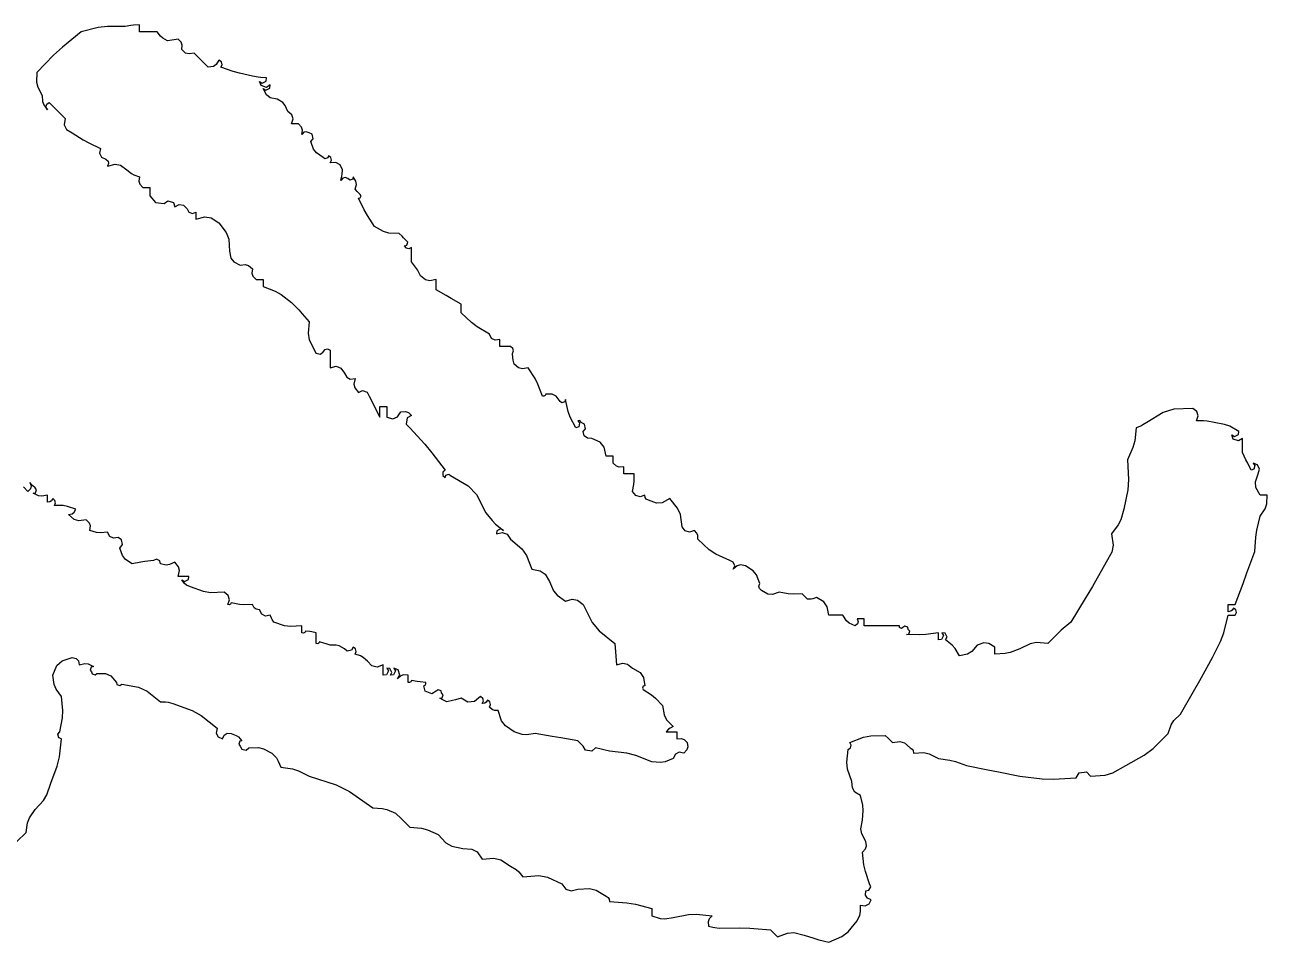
# Model space of a CAD drawing. Header units: millimetres. Extents: x 539196 to 807275, y 431843 to 1156631.
# Drawn here: x 624298.7 to 624563.8, y 434608 to 434803.8 of the extents above; entities that cross this region are included whole.
import ezdxf

# ---------------------------------------------------------------- set-up
doc = ezdxf.new("R2010")
doc.units = ezdxf.units.MM
doc.header["$MEASUREMENT"] = 0

# ---------------------------------------------------------------- blocks, each defined once
blk = doc.blocks.new('nhgjnj')
for p, q in [((99.4343, 10.8402), (99.4278, 10.8228)), ((99.4516, 10.8489), (99.4343, 10.8402)), ((99.4695, 10.8436), (99.4516, 10.8489)), ((99.5009, 10.8322), (99.4695, 10.8436)), ((99.5528, 10.8505), (99.5237, 10.8341)), ((99.588, 10.8772), (99.5528, 10.8783)), ((99.5528, 10.8783), (99.5528, 10.8672)), ((99.5528, 10.8672), (99.5528, 10.8616)), ((99.5528, 10.8616), (99.5528, 10.8505)), ((99.6074, 10.8707), (99.588, 10.8772)), ((99.6362, 10.8505), (99.6074, 10.8707)), ((99.691, 10.838), (99.6362, 10.8505)), ((99.7191, 10.8338), (99.691, 10.838)), ((99.4139, 10.795), (99.3861, 10.7811)), ((99.4278, 10.8019), (99.4139, 10.795)), ((99.4278, 10.8228), (99.4365, 10.8302)), ((99.4556, 10.8158), (99.4278, 10.8019)), ((99.4365, 10.8302), (99.4514, 10.8265)), ((99.4514, 10.8265), (99.4556, 10.8158)), ((99.5237, 10.8341), (99.5009, 10.8322)), ((99.7751, 10.8297), (99.7191, 10.8338)), ((99.8584, 10.7989), (99.7751, 10.8297)), ((99.9001, 10.7837), (99.8584, 10.7989)), ((99.3028, 10.7672), (99.2827, 10.7311)), ((99.3151, 10.7659), (99.3028, 10.7672)), ((99.323, 10.7501), (99.3151, 10.7659)), ((99.3167, 10.7394), (99.323, 10.7501)), ((99.3332, 10.7454), (99.3167, 10.7394)), ((99.3528, 10.7811), (99.3306, 10.7811)), ((99.3306, 10.7811), (99.3402, 10.7664)), ((99.3402, 10.7664), (99.3332, 10.7454)), ((99.3639, 10.7811), (99.3528, 10.7811)), ((99.3861, 10.7811), (99.3639, 10.7811)), ((99.9835, 10.7533), (99.9001, 10.7837)), ((99.9835, 10.7422), (99.9835, 10.7533)), ((99.9835, 10.7366), (99.9835, 10.7422)), ((100.0047, 10.7552), (99.9974, 10.7463)), ((99.9974, 10.7463), (100.006, 10.7413)), ((100.0146, 10.7576), (100.0047, 10.7552)), ((100.006, 10.7413), (100.0099, 10.7354)), ((100.0252, 10.7533), (100.0146, 10.7576)), ((100.0252, 10.7422), (100.0252, 10.7533)), ((100.0252, 10.7366), (100.0252, 10.7422)), ((99.2753, 10.7106), (99.2681, 10.6699)), ((99.2827, 10.7311), (99.2753, 10.7106)), ((99.9835, 10.7255), (99.9835, 10.7366)), ((99.9946, 10.7255), (99.9835, 10.7255)), ((100.0002, 10.7255), (99.9946, 10.7255)), ((100.0113, 10.7255), (100.0002, 10.7255)), ((100.0099, 10.7354), (100.0113, 10.7255)), ((100.0252, 10.7255), (100.0252, 10.7366)), ((100.0941, 10.7077), (100.0252, 10.7255)), ((100.1282, 10.6949), (100.0941, 10.7077)), ((100.1919, 10.663), (100.1282, 10.6949)), ((99.2628, 10.6425), (99.2614, 10.6284)), ((99.2681, 10.6699), (99.2628, 10.6425)), ((100.2812, 10.6136), (100.1919, 10.663)), ((99.2252, 10.6024), (99.2125, 10.5866)), ((99.242, 10.6072), (99.2252, 10.6024)), ((99.2611, 10.6005), (99.242, 10.6072)), ((99.2614, 10.6284), (99.2611, 10.6005)), ((100.3256, 10.5886), (100.2812, 10.6136)), ((99.2125, 10.5866), (99.2159, 10.5111)), ((100.4141, 10.538), (100.3256, 10.5886)), ((99.2159, 10.5111), (99.2284, 10.4703)), ((100.4392, 10.5118), (100.4141, 10.538)), ((100.4563, 10.501), (100.4392, 10.5118)), ((100.4906, 10.4893), (100.4563, 10.501)), ((99.2284, 10.4703), (99.2681, 10.406)), ((100.549, 10.4299), (100.4906, 10.4893)), ((99.2681, 10.406), (99.2776, 10.39)), ((100.5749, 10.3954), (100.549, 10.4299)), ((99.2776, 10.39), (99.2818, 10.3815)), ((99.2818, 10.3815), (99.2889, 10.3643)), ((99.2889, 10.3643), (99.3404, 10.3581)), ((99.3404, 10.3581), (99.3666, 10.3509)), ((99.3666, 10.3509), (99.4139, 10.3296)), ((100.6156, 10.3226), (100.5749, 10.3954)), ((99.4139, 10.3296), (99.4918, 10.3335)), ((99.4918, 10.3335), (99.5319, 10.3306)), ((99.5319, 10.3306), (99.6084, 10.3157)), ((99.6084, 10.3157), (99.65, 10.303)), ((99.65, 10.303), (99.6705, 10.2927)), ((100.645, 10.2726), (100.6156, 10.3226)), ((99.6705, 10.2927), (99.7057, 10.2671)), ((99.7057, 10.2671), (99.7505, 10.2728)), ((99.7505, 10.2728), (99.7771, 10.2679)), ((99.7771, 10.2679), (99.8168, 10.2462)), ((100.6542, 10.2417), (100.645, 10.2726)), ((99.8168, 10.2462), (99.9117, 10.1915)), ((100.6573, 10.1837), (100.6542, 10.2417)), ((99.9117, 10.1915), (99.959, 10.1637)), ((99.959, 10.1637), (100.053, 10.1073)), ((100.6412, 10.1681), (100.6573, 10.1837)), ((100.6448, 10.1393), (100.6412, 10.1681)), ((100.053, 10.1073), (100.0845, 10.0696)), ((100.6642, 10.1281), (100.6448, 10.1393)), ((100.6695, 10.0394), (100.6642, 10.1281)), ((100.0845, 10.0696), (100.1013, 10.0515)), ((100.1013, 10.0515), (100.1363, 10.017)), ((100.1363, 10.017), (100.1325, 9.9719)), ((100.6681, 9.9942), (100.6695, 10.0394)), ((100.1325, 9.9719), (100.1372, 9.9465)), ((100.6573, 9.9059), (100.6681, 9.9942)), ((100.1372, 9.9465), (100.1571, 9.9059)), ((100.1571, 9.9059), (100.1712, 9.8686)), ((100.1712, 9.8686), (100.1755, 9.8483)), ((100.6406, 9.8225), (100.6573, 9.9059)), ((100.1755, 9.8483), (100.178, 9.8086)), ((100.6323, 9.7808), (100.6406, 9.8225)), ((100.136, 9.7846), (100.1341, 9.7656)), ((100.1341, 9.7656), (100.1433, 9.7392)), ((100.1502, 9.8086), (100.136, 9.7846)), ((100.1613, 9.8086), (100.1502, 9.8086)), ((100.1669, 9.8086), (100.1613, 9.8086)), ((100.178, 9.8086), (100.1669, 9.8086)), ((100.6156, 9.6975), (100.6323, 9.7808)), ((100.1433, 9.7392), (100.1677, 9.7179)), ((100.1677, 9.7179), (100.1777, 9.7013)), ((100.1849, 9.6697), (100.1563, 9.6524)), ((100.1777, 9.7013), (100.1849, 9.6697)), ((100.6005, 9.6542), (100.6156, 9.6975)), ((100.1117, 9.6205), (100.096, 9.6126)), ((100.1224, 9.6141), (100.1117, 9.6205)), ((100.143, 9.6405), (100.1224, 9.6141)), ((100.1563, 9.6524), (100.143, 9.6405)), ((100.5878, 9.5864), (100.5949, 9.6316)), ((100.5949, 9.6316), (100.6005, 9.6542)), ((100.096, 9.6126), (100.0946, 9.6003)), ((100.0946, 9.6003), (100.1053, 9.6066)), ((100.1057, 9.5864), (100.0946, 9.5864)), ((100.0946, 9.5864), (100.1005, 9.5366)), ((100.1053, 9.6066), (100.1211, 9.5987)), ((100.1113, 9.5864), (100.1057, 9.5864)), ((100.1224, 9.5864), (100.1113, 9.5864)), ((100.1211, 9.5987), (100.1224, 9.5864)), ((100.5698, 9.5509), (100.5878, 9.5864)), ((100.1005, 9.5366), (100.1019, 9.5114)), ((100.5651, 9.5289), (100.5698, 9.5509)), ((100.567, 9.4891), (100.5651, 9.5289)), ((100.0876, 9.4738), (100.0807, 9.4683)), ((100.0994, 9.4698), (100.0876, 9.4738)), ((100.1019, 9.5114), (100.1016, 9.4613)), ((100.527, 9.4534), (100.5461, 9.4752)), ((100.5461, 9.4752), (100.5512, 9.4839)), ((100.5512, 9.4839), (100.557, 9.4878)), ((100.557, 9.4878), (100.567, 9.4891)), ((100.073, 9.4342), (100.0668, 9.4335)), ((100.0668, 9.4335), (100.0668, 9.378)), ((100.0722, 9.4661), (100.0683, 9.4543)), ((100.0683, 9.4543), (100.0738, 9.4474)), ((100.0807, 9.4683), (100.0722, 9.4661)), ((100.0769, 9.4421), (100.073, 9.4342)), ((100.0738, 9.4474), (100.0769, 9.4421)), ((100.1016, 9.4613), (100.0994, 9.4698)), ((100.5213, 9.4345), (100.527, 9.4534)), ((100.5253, 9.4058), (100.5213, 9.4345)), ((100.0668, 9.378), (100.0668, 9.3502)), ((100.4975, 9.378), (100.5086, 9.3891)), ((100.4986, 9.3213), (100.4975, 9.378)), ((100.5086, 9.3891), (100.5142, 9.3946)), ((100.5142, 9.3946), (100.5253, 9.4058)), ((100.0668, 9.3502), (100.0668, 9.2946)), ((100.0502, 9.2946), (100.0391, 9.2946)), ((100.0391, 9.2946), (100.0391, 9.2835)), ((100.0391, 9.2835), (100.0391, 9.278)), ((100.0391, 9.278), (100.0391, 9.2668)), ((100.0557, 9.2946), (100.0502, 9.2946)), ((100.0668, 9.2946), (100.0557, 9.2946)), ((100.5045, 9.2918), (100.4986, 9.3213)), ((100.5253, 9.2391), (100.5045, 9.2918)), ((100.7337, 9.2807), (100.7201, 9.2583)), ((100.7716, 9.2898), (100.7337, 9.2807)), ((100.7921, 9.2913), (100.7716, 9.2898)), ((100.8309, 9.2877), (100.7921, 9.2913)), ((100.8643, 9.2824), (100.8309, 9.2877)), ((100.8844, 9.2858), (100.8643, 9.2824)), ((100.9143, 9.3016), (100.8844, 9.2858)), ((100.9317, 9.304), (100.9143, 9.3016)), ((100.9434, 9.3), (100.9317, 9.304)), ((100.9559, 9.2877), (100.9434, 9.3)), ((101.0068, 9.2942), (100.9559, 9.2877)), ((101.0322, 9.2998), (101.0068, 9.2942)), ((101.081, 9.3155), (101.0322, 9.2998)), ((101.0922, 9.3207), (101.081, 9.3155)), ((101.1062, 9.3137), (101.0922, 9.3207)), ((101.1087, 9.3016), (101.1062, 9.3137)), ((101.1249, 9.3), (101.1087, 9.3016)), ((101.1372, 9.3075), (101.1249, 9.3)), ((101.1435, 9.3224), (101.1372, 9.3075)), ((101.1601, 9.3139), (101.1435, 9.3224)), ((101.1675, 9.2991), (101.1601, 9.3139)), ((101.1643, 9.2807), (101.1675, 9.2991)), ((101.1899, 9.2805), (101.1643, 9.2807)), ((101.2035, 9.2775), (101.1899, 9.2805)), ((101.2268, 9.2668), (101.2035, 9.2775)), ((100.0391, 9.2668), (100.0497, 9.2712)), ((100.0567, 9.2364), (100.0469, 9.2249)), ((100.0497, 9.2712), (100.0595, 9.2687)), ((100.0668, 9.2599), (100.0567, 9.2364)), ((100.0595, 9.2687), (100.0668, 9.2599)), ((100.5359, 9.2434), (100.5253, 9.2391)), ((100.5458, 9.2409), (100.5359, 9.2434)), ((100.5531, 9.2321), (100.5458, 9.2409)), ((100.6031, 9.2264), (100.5531, 9.2321)), ((100.6306, 9.2295), (100.6031, 9.2264)), ((100.6781, 9.246), (100.6306, 9.2295)), ((100.7042, 9.2484), (100.6781, 9.246)), ((100.7201, 9.2583), (100.7042, 9.2484)), ((101.2698, 9.2316), (101.2268, 9.2668)), ((101.2884, 9.2068), (101.2698, 9.2316)), ((100.0469, 9.2249), (100.0252, 9.2113)), ((100.0252, 9.2113), (100.0252, 9.189)), ((100.0252, 9.189), (100.0252, 9.1779)), ((100.0252, 9.1779), (100.0252, 9.1557)), ((101.3102, 9.1557), (101.2884, 9.2068)), ((99.9725, 9.1365), (99.9557, 9.1071)), ((99.9917, 9.15), (99.9725, 9.1365)), ((100.0252, 9.1557), (99.9917, 9.15)), ((101.3003, 9.1165), (101.3102, 9.1557)), ((99.9557, 9.1071), (99.9607, 9.0938)), ((99.9607, 9.0938), (99.9622, 9.0865)), ((99.9622, 9.0865), (99.9627, 9.0724)), ((101.2824, 9.0585), (101.2947, 9.097)), ((101.2947, 9.097), (101.3003, 9.1165)), ((99.9502, 9.0598), (99.9418, 9.0515)), ((99.9418, 9.0515), (99.9428, 9.0153)), ((99.9543, 9.064), (99.9502, 9.0598)), ((99.9627, 9.0724), (99.9543, 9.064)), ((101.2725, 9.0179), (101.2824, 9.0585)), ((99.9414, 8.9968), (99.9349, 8.9612)), ((99.9428, 9.0153), (99.9414, 8.9968)), ((101.2742, 8.9932), (101.2725, 9.0179)), ((101.2893, 8.9543), (101.2742, 8.9932)), ((99.9349, 8.9612), (99.944, 8.9348)), ((99.944, 8.9348), (99.9421, 8.9158)), ((101.2616, 8.9265), (101.2727, 8.9376)), ((101.2727, 8.9376), (101.2782, 8.9432)), ((101.2782, 8.9432), (101.2893, 8.9543)), ((99.9001, 8.8848), (99.8669, 8.8721)), ((99.9109, 8.8809), (99.9001, 8.8848)), ((99.9279, 8.8918), (99.9203, 8.8832)), ((99.9421, 8.9158), (99.9279, 8.8918)), ((101.2553, 8.8461), (101.2616, 8.9265)), ((99.8504, 8.8589), (99.8307, 8.8292)), ((99.8669, 8.8721), (99.8504, 8.8589)), ((99.9203, 8.8832), (99.9109, 8.8809)), ((101.2539, 8.8057), (101.2553, 8.8461)), ((99.8307, 8.8292), (99.8274, 8.8093)), ((99.8274, 8.8093), (99.8313, 8.7958)), ((99.8313, 8.7958), (99.8446, 8.7806)), ((101.2546, 8.7251), (101.2539, 8.8057)), ((99.8098, 8.7667), (99.7853, 8.7119)), ((99.8162, 8.7803), (99.8098, 8.7667)), ((99.8306, 8.7861), (99.8162, 8.7803)), ((99.8446, 8.7806), (99.8306, 8.7861)), ((99.7853, 8.7119), (99.7677, 8.6855)), ((101.2005, 8.6363), (101.206, 8.6973)), ((101.206, 8.6973), (101.2188, 8.6852)), ((101.2477, 8.6834), (101.2512, 8.6999)), ((101.2512, 8.6999), (101.2526, 8.7083)), ((101.2526, 8.7083), (101.2546, 8.7251)), ((99.7116, 8.6407), (99.7032, 8.6374)), ((99.7265, 8.6417), (99.7116, 8.6407)), ((99.7677, 8.6855), (99.7265, 8.6417)), ((101.2188, 8.6852), (101.2302, 8.6814)), ((101.2302, 8.6814), (101.2477, 8.6834)), ((99.6936, 8.5919), (99.6779, 8.5792)), ((99.7032, 8.6374), (99.6918, 8.6278)), ((99.6918, 8.6278), (99.6985, 8.6087)), ((99.6985, 8.6087), (99.6936, 8.5919)), ((100.5132, 8.5872), (100.5253, 8.6)), ((100.5253, 8.6), (100.5427, 8.602)), ((100.5427, 8.602), (100.5542, 8.5982)), ((100.5542, 8.5982), (100.567, 8.5861)), ((101.2019, 8.6046), (101.2005, 8.6363)), ((101.2129, 8.5445), (101.2019, 8.6046)), ((99.6039, 8.5618), (99.5667, 8.5306)), ((99.6297, 8.5731), (99.6039, 8.5618)), ((99.6779, 8.5792), (99.6297, 8.5731)), ((100.436, 8.5185), (100.4628, 8.5445)), ((100.4628, 8.5445), (100.4692, 8.5321)), ((100.4836, 8.5417), (100.4836, 8.5583)), ((100.4836, 8.5583), (100.4947, 8.5583)), ((100.4947, 8.5583), (100.5003, 8.5583)), ((100.5003, 8.5583), (100.5114, 8.5583)), ((100.5094, 8.5758), (100.5132, 8.5872)), ((100.5114, 8.5583), (100.5094, 8.5758)), ((100.567, 8.5861), (100.5638, 8.5678)), ((100.5638, 8.5678), (100.5712, 8.5529)), ((100.5712, 8.5529), (100.5878, 8.5445)), ((100.5878, 8.5445), (100.6011, 8.5134)), ((101.2183, 8.5114), (101.2129, 8.5445)), ((99.5667, 8.5306), (99.5832, 8.5014)), ((99.5832, 8.5014), (99.5851, 8.4787)), ((100.3509, 8.4754), (100.3794, 8.5028)), ((100.3794, 8.5028), (100.4162, 8.5086)), ((100.4162, 8.5086), (100.436, 8.5185)), ((100.4692, 8.5321), (100.4736, 8.5263)), ((100.4736, 8.5263), (100.4836, 8.5167)), ((100.4836, 8.5333), (100.4836, 8.5417)), ((100.4836, 8.5167), (100.4836, 8.5333)), ((100.6011, 8.5134), (100.6042, 8.4948)), ((100.6042, 8.4948), (100.6017, 8.4611)), ((101.2167, 8.4928), (101.2183, 8.5114)), ((99.5737, 8.4472), (99.5686, 8.4386)), ((99.5851, 8.4787), (99.5737, 8.4472)), ((100.3169, 8.4264), (100.3381, 8.4597)), ((100.3381, 8.4597), (100.3509, 8.4754)), ((100.6017, 8.4611), (100.5761, 8.3973)), ((101.1612, 8.3957), (101.1782, 8.4611)), ((101.1782, 8.4611), (101.1893, 8.4611)), ((101.1893, 8.4611), (101.1949, 8.4611)), ((101.1949, 8.4611), (101.206, 8.4611)), ((101.206, 8.4611), (101.2167, 8.4928)), ((99.5547, 8.3974), (99.5389, 8.3847)), ((99.5628, 8.4347), (99.5528, 8.4333)), ((99.5528, 8.4333), (99.5595, 8.4142)), ((99.5595, 8.4142), (99.5547, 8.3974)), ((99.5686, 8.4386), (99.5628, 8.4347)), ((100.2335, 8.3847), (100.2504, 8.4141)), ((100.2504, 8.4141), (100.2696, 8.4276)), ((100.2696, 8.4276), (100.303, 8.4333)), ((100.303, 8.4333), (100.3037, 8.4271)), ((100.3037, 8.4271), (100.3115, 8.4232)), ((100.3115, 8.4232), (100.3169, 8.4264)), ((100.5761, 8.3973), (100.5675, 8.3627)), ((99.4528, 8.35), (99.4417, 8.35)), ((99.4417, 8.35), (99.4437, 8.3325)), ((99.4584, 8.35), (99.4528, 8.35)), ((99.4695, 8.35), (99.4584, 8.35)), ((99.4974, 8.3914), (99.4695, 8.3916)), ((99.4695, 8.3916), (99.4695, 8.375)), ((99.4695, 8.375), (99.4695, 8.3666)), ((99.4695, 8.3666), (99.4695, 8.35)), ((99.5115, 8.39), (99.4974, 8.3914)), ((99.5389, 8.3847), (99.5115, 8.39)), ((100.2134, 8.347), (100.2174, 8.3648)), ((100.2174, 8.3648), (100.2335, 8.3847)), ((100.5675, 8.3627), (100.56, 8.2944)), ((101.1504, 8.2944), (101.1556, 8.3618)), ((101.1556, 8.3618), (101.1612, 8.3957)), ((99.4111, 8.3083), (99.4, 8.3083)), ((99.4, 8.3083), (99.4, 8.2972)), ((99.4167, 8.3083), (99.4111, 8.3083)), ((99.4278, 8.3083), (99.4167, 8.3083)), ((99.4399, 8.3211), (99.4278, 8.3083)), ((99.4437, 8.3325), (99.4399, 8.3211)), ((100.0869, 8.2536), (100.1363, 8.3152)), ((100.1363, 8.3152), (100.1696, 8.3183)), ((100.1696, 8.3183), (100.1863, 8.3197)), ((100.1863, 8.3197), (100.2197, 8.3222)), ((100.2197, 8.3222), (100.2134, 8.347)), ((99.345, 8.2575), (99.3306, 8.2249)), ((99.3651, 8.2736), (99.345, 8.2575)), ((99.4, 8.2805), (99.3651, 8.2736)), ((99.4, 8.2972), (99.4, 8.2916)), ((99.4, 8.2916), (99.4, 8.2805)), ((100.0537, 8.2264), (100.0869, 8.2536)), ((100.5517, 8.2611), (100.5461, 8.2388)), ((100.5545, 8.2722), (100.5517, 8.2611)), ((100.56, 8.2944), (100.5545, 8.2722)), ((101.1054, 8.2416), (101.1296, 8.2805)), ((101.1296, 8.2805), (101.1346, 8.2892)), ((101.1346, 8.2892), (101.1405, 8.2931)), ((101.1405, 8.2931), (101.1504, 8.2944)), ((99.3296, 8.2072), (99.3199, 8.1951)), ((99.3306, 8.2249), (99.3296, 8.2072)), ((99.9835, 8.1902), (100.0537, 8.2264)), ((100.5461, 8.2388), (100.5597, 8.2247)), ((100.5597, 8.2247), (100.5562, 8.2)), ((101.0987, 8.2151), (101.1054, 8.2416)), ((101.1018, 8.1694), (101.0987, 8.2151)), ((99.2889, 8.1624), (99.2471, 8.14)), ((99.2626, 8.1802), (99.2603, 8.1755)), ((99.2603, 8.1755), (99.2611, 8.1694)), ((99.2611, 8.1694), (99.2698, 8.1768)), ((99.2681, 8.1833), (99.2626, 8.1802)), ((99.2743, 8.196), (99.2681, 8.1833)), ((99.2698, 8.1768), (99.2847, 8.1731)), ((99.2921, 8.1995), (99.2743, 8.196)), ((99.2847, 8.1731), (99.2889, 8.1624)), ((99.3028, 8.1902), (99.2921, 8.1995)), ((99.3199, 8.1951), (99.3028, 8.1902)), ((99.962, 8.1481), (99.966, 8.1679)), ((99.966, 8.1679), (99.9835, 8.1902)), ((100.5183, 8.1694), (100.5072, 8.1027)), ((100.5267, 8.1777), (100.5183, 8.1694)), ((100.5308, 8.1819), (100.5267, 8.1777)), ((100.5392, 8.1902), (100.5308, 8.1819)), ((100.5562, 8.2), (100.5392, 8.1902)), ((101.1089, 8.144), (101.1018, 8.1694)), ((99.224, 8.1313), (99.1778, 8.1207)), ((99.1778, 8.1207), (99.1863, 8.1186)), ((99.1902, 8.1068), (99.1847, 8.0999)), ((99.1863, 8.1186), (99.1902, 8.1068)), ((99.2471, 8.14), (99.224, 8.1313)), ((99.9468, 8.0885), (99.9696, 8.1207)), ((99.9696, 8.1207), (99.962, 8.1481)), ((101.0549, 8.0505), (101.081, 8.1069)), ((101.081, 8.1069), (101.1019, 8.1229)), ((101.1019, 8.1229), (101.1089, 8.144)), ((99.157, 8.0692), (99.1569, 8.0443)), ((99.1649, 8.0849), (99.157, 8.0692)), ((99.1847, 8.0999), (99.1649, 8.0849)), ((99.8637, 8.0414), (99.8932, 8.0582)), ((99.8932, 8.0582), (99.9293, 8.0742)), ((99.9293, 8.0742), (99.9468, 8.0885)), ((100.5017, 8.0693), (100.4906, 8.0027)), ((100.5072, 8.1027), (100.5017, 8.0693)), ((99.1174, 8.0129), (99.0947, 8.0016)), ((99.1639, 8.0304), (99.1174, 8.0129)), ((99.1569, 8.0443), (99.1623, 8.0413)), ((99.1623, 8.0413), (99.1647, 8.0366)), ((99.1647, 8.0366), (99.1639, 8.0304)), ((99.8446, 7.9888), (99.8503, 8.0222)), ((99.8503, 8.0222), (99.8637, 8.0414)), ((101.0486, 8.016), (101.0549, 8.0505)), ((101.0532, 7.954), (101.0486, 8.016)), ((99.0947, 8.0016), (99.0527, 7.9749)), ((99.0527, 7.9749), (99.0571, 7.9524)), ((99.7643, 7.9491), (99.7907, 7.9678)), ((99.7907, 7.9678), (99.8446, 7.9888)), ((100.4906, 8.0027), (100.4953, 7.9695)), ((100.4953, 7.9695), (100.4937, 7.9512)), ((98.977, 7.914), (98.9694, 7.9054)), ((98.9864, 7.9163), (98.977, 7.914)), ((98.9972, 7.9124), (98.9864, 7.9163)), ((99.0139, 7.9144), (98.9972, 7.9124)), ((99.0223, 7.9158), (99.0139, 7.9144)), ((99.0388, 7.9193), (99.0223, 7.9158)), ((99.0533, 7.9371), (99.0388, 7.9193)), ((99.0571, 7.9524), (99.0533, 7.9371)), ((99.7265, 7.9054), (99.7643, 7.9491)), ((100.4836, 7.9193), (100.4598, 7.8851)), ((100.4937, 7.9512), (100.4836, 7.9193)), ((101.0115, 7.9054), (101.0245, 7.9275)), ((101.0245, 7.9275), (101.0333, 7.9379)), ((101.0333, 7.9379), (101.0532, 7.954)), ((98.9527, 7.8637), (98.9416, 7.8637)), ((98.9416, 7.8637), (98.9448, 7.8454)), ((98.9583, 7.8637), (98.9527, 7.8637)), ((98.9694, 7.8637), (98.9583, 7.8637)), ((98.9694, 7.9054), (98.9694, 7.8887)), ((98.9694, 7.8887), (98.9694, 7.8804)), ((98.9694, 7.8804), (98.9694, 7.8637)), ((99.6675, 7.8468), (99.6918, 7.8776)), ((99.6918, 7.8776), (99.6854, 7.867)), ((99.6854, 7.867), (99.6933, 7.8512)), ((99.6999, 7.8729), (99.707, 7.8919)), ((99.7057, 7.8499), (99.6999, 7.8729)), ((99.707, 7.8919), (99.7265, 7.9054)), ((100.4398, 7.8701), (100.4003, 7.8568)), ((100.4598, 7.8851), (100.4398, 7.8701)), ((100.9804, 7.84), (100.9871, 7.8667)), ((100.9871, 7.8667), (101.0115, 7.9054)), ((98.9208, 7.8221), (98.8923, 7.7744)), ((98.9374, 7.8305), (98.9208, 7.8221)), ((98.9448, 7.8454), (98.9374, 7.8305)), ((99.6223, 7.8082), (99.6532, 7.8325)), ((99.6532, 7.8325), (99.6675, 7.8468)), ((99.6933, 7.8512), (99.7057, 7.8499)), ((100.3659, 7.824), (100.3586, 7.8151)), ((100.3586, 7.8151), (100.3672, 7.8101)), ((100.3758, 7.8264), (100.3659, 7.824)), ((100.3864, 7.8221), (100.3758, 7.8264)), ((100.396, 7.8335), (100.3864, 7.8221)), ((100.3993, 7.8419), (100.396, 7.8335)), ((100.4003, 7.8568), (100.3993, 7.8419)), ((100.9837, 7.7943), (100.9804, 7.84)), ((98.8923, 7.7744), (98.8752, 7.7516)), ((99.5169, 7.7389), (99.5507, 7.7712)), ((99.5507, 7.7712), (99.6223, 7.8082)), ((100.352, 7.7962), (100.3447, 7.7873)), ((100.3447, 7.7873), (100.3649, 7.7643)), ((100.3619, 7.7986), (100.352, 7.7962)), ((100.3725, 7.7943), (100.3619, 7.7986)), ((100.3649, 7.7643), (100.3674, 7.7373)), ((100.3672, 7.8101), (100.3711, 7.8042)), ((100.3711, 7.8042), (100.3725, 7.7943)), ((100.944, 7.7526), (100.9555, 7.7738)), ((100.9555, 7.7738), (100.9837, 7.7943)), ((98.8752, 7.7516), (98.8374, 7.7109)), ((99.4764, 7.6693), (99.5169, 7.7389)), ((100.3674, 7.7373), (100.3516, 7.7109)), ((100.933, 7.674), (100.942, 7.7179)), ((100.942, 7.7179), (100.944, 7.7526)), ((98.7804, 7.672), (98.7693, 7.6526)), ((98.8027, 7.7109), (98.7804, 7.672)), ((98.8166, 7.7109), (98.8027, 7.7109)), ((98.8235, 7.7109), (98.8166, 7.7109)), ((98.8374, 7.7109), (98.8235, 7.7109)), ((99.4709, 7.6624), (99.4764, 7.6693)), ((100.3516, 7.7109), (100.3572, 7.6887)), ((100.3572, 7.6887), (100.36, 7.6776)), ((100.36, 7.6776), (100.3655, 7.6554)), ((100.9197, 7.6507), (100.933, 7.674)), ((98.7693, 7.6526), (98.7471, 7.6137)), ((99.3864, 7.596), (99.4556, 7.6484)), ((99.4556, 7.6484), (99.4624, 7.6396)), ((99.4624, 7.6396), (99.4766, 7.6396)), ((99.4749, 7.6506), (99.4709, 7.6624)), ((99.4834, 7.6484), (99.4749, 7.6506)), ((99.4766, 7.6396), (99.4834, 7.6484)), ((100.3223, 7.6324), (100.3183, 7.6205)), ((100.3183, 7.6205), (100.3238, 7.6137)), ((100.3308, 7.6345), (100.3223, 7.6324)), ((100.3376, 7.64), (100.3308, 7.6345)), ((100.3495, 7.6361), (100.3376, 7.64)), ((100.3516, 7.6276), (100.3495, 7.6361)), ((100.3572, 7.6387), (100.3516, 7.6276)), ((100.36, 7.6442), (100.3572, 7.6387)), ((100.3655, 7.6554), (100.36, 7.6442)), ((100.8681, 7.5786), (100.8865, 7.6206)), ((100.8865, 7.6206), (100.9197, 7.6507)), ((98.7077, 7.571), (98.6915, 7.5512)), ((98.7221, 7.6137), (98.7054, 7.6137)), ((98.7054, 7.6137), (98.7117, 7.5888)), ((98.7117, 7.5888), (98.7077, 7.571)), ((98.7304, 7.6137), (98.7221, 7.6137)), ((98.7471, 7.6137), (98.7304, 7.6137)), ((99.2889, 7.5095), (99.3529, 7.5681)), ((99.3529, 7.5681), (99.3864, 7.596)), ((100.2891, 7.572), (100.2876, 7.5497)), ((100.2953, 7.5729), (100.2891, 7.572)), ((100.3, 7.5705), (100.2953, 7.5729)), ((100.303, 7.5651), (100.3, 7.5705)), ((100.3236, 7.57), (100.303, 7.5651)), ((100.3344, 7.5954), (100.3236, 7.57)), ((100.3238, 7.6137), (100.3344, 7.5954)), ((100.8623, 7.5552), (100.8681, 7.5786)), ((98.6569, 7.5323), (98.636, 7.5164)), ((98.6682, 7.5393), (98.6569, 7.5323)), ((98.6915, 7.5512), (98.6682, 7.5393)), ((100.2862, 7.5385), (100.2822, 7.5164)), ((100.2876, 7.5497), (100.2862, 7.5385)), ((100.8587, 7.5095), (100.8623, 7.5552)), ((98.5359, 7.4789), (98.5248, 7.4678)), ((98.5415, 7.4845), (98.5359, 7.4789)), ((98.5526, 7.4956), (98.5415, 7.4845)), ((98.5595, 7.5011), (98.5526, 7.4956)), ((98.5713, 7.4972), (98.5595, 7.5011)), ((98.5734, 7.4887), (98.5713, 7.4972)), ((98.5823, 7.496), (98.5734, 7.4887)), ((98.6026, 7.5164), (98.5804, 7.5164)), ((98.5804, 7.5164), (98.5848, 7.5058)), ((98.5848, 7.5058), (98.5823, 7.496)), ((98.6137, 7.5164), (98.6026, 7.5164)), ((98.636, 7.5164), (98.6137, 7.5164)), ((99.2242, 7.4922), (99.228, 7.5038)), ((99.2264, 7.4748), (99.2242, 7.4922)), ((99.2459, 7.4612), (99.2264, 7.4748)), ((99.228, 7.5038), (99.2403, 7.5164)), ((99.2403, 7.5164), (99.2497, 7.4992)), ((99.2497, 7.4992), (99.275, 7.4956)), ((99.275, 7.4956), (99.2889, 7.5095)), ((100.2605, 7.4705), (100.2396, 7.4635)), ((100.2613, 7.5026), (100.2594, 7.4851)), ((100.2594, 7.4851), (100.2632, 7.4737)), ((100.2752, 7.4609), (100.2605, 7.4705)), ((100.2724, 7.5026), (100.2613, 7.5026)), ((100.2632, 7.4737), (100.2752, 7.4609)), ((100.278, 7.5026), (100.2724, 7.5026)), ((100.2891, 7.5026), (100.278, 7.5026)), ((100.2822, 7.5164), (100.2876, 7.5134)), ((100.2876, 7.5134), (100.29, 7.5087)), ((100.29, 7.5087), (100.2891, 7.5026)), ((100.8031, 7.4539), (100.8254, 7.4762)), ((100.8254, 7.4762), (100.8365, 7.4873)), ((100.8365, 7.4873), (100.8587, 7.5095)), ((98.5233, 7.4274), (98.5171, 7.4057)), ((98.5248, 7.4678), (98.5233, 7.4274)), ((99.253, 7.4422), (99.2459, 7.4612)), ((99.2472, 7.4192), (99.253, 7.4422)), ((100.2396, 7.4635), (100.2335, 7.447)), ((100.2335, 7.447), (100.2442, 7.4533)), ((100.2349, 7.4316), (100.2335, 7.4192)), ((100.2335, 7.4192), (100.2442, 7.4255)), ((100.2507, 7.4394), (100.2349, 7.4316)), ((100.2442, 7.4533), (100.26, 7.4454)), ((100.2442, 7.4255), (100.26, 7.4177)), ((100.2613, 7.4331), (100.2507, 7.4394)), ((100.26, 7.4454), (100.2613, 7.4331)), ((100.7889, 7.4197), (100.8031, 7.4539)), ((98.5171, 7.4057), (98.497, 7.3706)), ((99.1972, 7.3664), (99.2139, 7.3747)), ((99.2055, 7.4081), (99.2055, 7.4192)), ((99.2055, 7.4192), (99.2222, 7.4192)), ((99.2055, 7.4025), (99.2055, 7.4081)), ((99.2055, 7.3914), (99.2055, 7.4025)), ((99.2222, 7.3914), (99.2055, 7.3914)), ((99.2139, 7.3747), (99.2472, 7.3914)), ((99.2222, 7.4192), (99.2305, 7.4192)), ((99.2305, 7.3914), (99.2222, 7.3914)), ((99.2305, 7.4192), (99.2472, 7.4192)), ((99.2472, 7.3914), (99.2305, 7.3914)), ((100.2363, 7.4053), (100.2197, 7.4053)), ((100.2197, 7.4053), (100.2288, 7.3814)), ((100.2288, 7.3814), (100.2241, 7.3606)), ((100.2447, 7.4053), (100.2363, 7.4053)), ((100.2613, 7.4053), (100.2447, 7.4053)), ((100.26, 7.4177), (100.2613, 7.4053)), ((100.7823, 7.3636), (100.7845, 7.4006)), ((100.7845, 7.4006), (100.7889, 7.4197)), ((98.4318, 7.3302), (98.3859, 7.3081)), ((98.4542, 7.3428), (98.4318, 7.3302)), ((98.497, 7.3706), (98.4542, 7.3428)), ((99.1427, 7.324), (99.1484, 7.3413)), ((99.15, 7.3081), (99.1427, 7.324)), ((99.1484, 7.3413), (99.1639, 7.3497)), ((99.1639, 7.3497), (99.1972, 7.3664)), ((100.1913, 7.3257), (100.1854, 7.3153)), ((100.2058, 7.3428), (100.1913, 7.3257)), ((100.2241, 7.3606), (100.2058, 7.3428)), ((100.7177, 7.2723), (100.7823, 7.3636)), ((98.319, 7.298), (98.3026, 7.2872)), ((98.3026, 7.2872), (98.3111, 7.2851)), ((98.3111, 7.2851), (98.315, 7.2732)), ((98.3324, 7.2999), (98.319, 7.298)), ((98.3512, 7.2942), (98.3324, 7.2999)), ((98.3595, 7.3025), (98.3512, 7.2942)), ((98.3637, 7.3067), (98.3595, 7.3025)), ((98.372, 7.315), (98.3637, 7.3067)), ((98.3774, 7.3182), (98.372, 7.315)), ((98.3852, 7.3142), (98.3774, 7.3182)), ((98.3859, 7.3081), (98.3852, 7.3142)), ((99.0899, 7.2615), (99.0969, 7.2757)), ((99.0969, 7.2757), (99.0944, 7.2942)), ((99.0944, 7.2942), (99.1169, 7.2898)), ((99.1169, 7.2898), (99.1322, 7.2936)), ((99.1322, 7.2936), (99.15, 7.3081)), ((100.1575, 7.2961), (100.1502, 7.2872)), ((100.1502, 7.2872), (100.1629, 7.2809)), ((100.1674, 7.2985), (100.1575, 7.2961)), ((100.1629, 7.2809), (100.1664, 7.2632)), ((100.178, 7.2942), (100.1674, 7.2985)), ((100.1854, 7.3153), (100.178, 7.2942)), ((98.2548, 7.2355), (98.2455, 7.2193)), ((98.2748, 7.2455), (98.2548, 7.2355)), ((98.2916, 7.2435), (98.2748, 7.2455)), ((98.2999, 7.2421), (98.2916, 7.2435)), ((98.3164, 7.2386), (98.2999, 7.2421)), ((98.3095, 7.2664), (98.3056, 7.2556)), ((98.3056, 7.2556), (98.3079, 7.2462)), ((98.3079, 7.2462), (98.3164, 7.2386)), ((98.315, 7.2732), (98.3095, 7.2664)), ((99.0469, 7.2199), (99.0541, 7.239)), ((99.0541, 7.239), (99.0736, 7.2525)), ((99.0736, 7.2525), (99.0899, 7.2615)), ((100.1459, 7.2325), (100.1427, 7.2198)), ((100.1571, 7.2525), (100.1459, 7.2325)), ((100.1664, 7.2632), (100.1571, 7.2525)), ((100.6916, 7.22), (100.7177, 7.2723)), ((98.2265, 7.1988), (98.2192, 7.19)), ((98.2192, 7.19), (98.2277, 7.1878)), ((98.2317, 7.176), (98.2261, 7.1691)), ((98.2364, 7.2013), (98.2265, 7.1988)), ((98.2277, 7.1878), (98.2317, 7.176)), ((98.247, 7.1969), (98.2364, 7.2013)), ((98.2455, 7.2193), (98.247, 7.1969)), ((98.9789, 7.1863), (98.9833, 7.1969)), ((98.9814, 7.1764), (98.9789, 7.1863)), ((98.9902, 7.1691), (98.9814, 7.1764)), ((98.9833, 7.1969), (99.011, 7.1969)), ((99.011, 7.1969), (99.0249, 7.1969)), ((99.0249, 7.1969), (99.0527, 7.1969)), ((99.0527, 7.1969), (99.0469, 7.2199)), ((100.1377, 7.1803), (100.1349, 7.1719)), ((100.1433, 7.1969), (100.1377, 7.1803)), ((100.1427, 7.2198), (100.1433, 7.1969)), ((100.6573, 7.1136), (100.6916, 7.22)), ((98.1529, 7.1298), (98.1352, 7.1263)), ((98.1636, 7.1205), (98.1529, 7.1298)), ((98.1935, 7.131), (98.1636, 7.1205)), ((98.2086, 7.1428), (98.1935, 7.131)), ((98.2261, 7.1691), (98.2086, 7.1428)), ((98.9427, 7.1145), (98.9833, 7.1344)), ((98.9833, 7.1344), (98.996, 7.1407)), ((98.9995, 7.1585), (98.9902, 7.1691)), ((98.996, 7.1407), (98.9995, 7.1585)), ((100.0946, 7.1414), (100.0911, 7.1248)), ((100.1113, 7.1414), (100.0946, 7.1414)), ((100.1196, 7.1414), (100.1113, 7.1414)), ((100.1363, 7.1414), (100.1196, 7.1414)), ((100.1349, 7.1719), (100.1294, 7.1552)), ((100.1294, 7.1552), (100.1348, 7.1522)), ((100.1348, 7.1522), (100.1371, 7.1475)), ((100.1371, 7.1475), (100.1363, 7.1414)), ((98.107, 7.084), (98.0942, 7.0719)), ((98.1184, 7.0878), (98.107, 7.084)), ((98.1358, 7.0858), (98.1184, 7.0878)), ((98.1289, 7.1136), (98.125, 7.1028)), ((98.125, 7.1028), (98.1273, 7.0934)), ((98.1273, 7.0934), (98.1358, 7.0858)), ((98.1352, 7.1263), (98.1289, 7.1136)), ((98.8254, 7.0728), (98.8407, 7.0867)), ((98.8407, 7.0867), (98.8721, 7.1136)), ((98.8721, 7.1136), (98.9172, 7.1097)), ((98.9172, 7.1097), (98.9427, 7.1145)), ((100.078, 7.0858), (100.0668, 7.0858)), ((100.0668, 7.0858), (100.0694, 7.0411)), ((100.0835, 7.0858), (100.078, 7.0858)), ((100.0946, 7.0858), (100.0835, 7.0858)), ((100.0897, 7.1165), (100.0877, 7.0997)), ((100.0877, 7.0997), (100.0931, 7.0967)), ((100.0911, 7.1248), (100.0897, 7.1165)), ((100.0931, 7.0967), (100.0955, 7.0919)), ((100.0955, 7.0919), (100.0946, 7.0858)), ((100.6362, 7.072), (100.6573, 7.1136)), ((98.0456, 7.0302), (98.0222, 7.0197)), ((98.0582, 7.046), (98.0456, 7.0302)), ((98.0751, 7.0508), (98.0582, 7.046)), ((98.0942, 7.0441), (98.0751, 7.0508)), ((98.0942, 7.0719), (98.0942, 7.0608)), ((98.0942, 7.0608), (98.0942, 7.0552)), ((98.0942, 7.0552), (98.0942, 7.0441)), ((98.7644, 7.0039), (98.7957, 7.0441)), ((98.7957, 7.0441), (98.8254, 7.0728)), ((100.0694, 7.0411), (100.0664, 7.0174)), ((100.6225, 7.0024), (100.6288, 7.0486)), ((100.6288, 7.0486), (100.6362, 7.072)), ((97.9969, 6.9885), (97.9913, 6.9613)), ((98.0109, 7.01), (97.9969, 6.9885)), ((98.0222, 7.0197), (98.0109, 7.01)), ((98.7332, 6.933), (98.7513, 6.9807)), ((98.7513, 6.9807), (98.7644, 7.0039)), ((100.0664, 7.0174), (100.053, 6.9747)), ((100.567, 6.9677), (100.5863, 6.9854)), ((100.5863, 6.9854), (100.5982, 6.9928)), ((100.5982, 6.9928), (100.6225, 7.0024)), ((97.9136, 6.9469), (97.9121, 6.9245)), ((97.9259, 6.9455), (97.9136, 6.9469)), ((97.9338, 6.9298), (97.9259, 6.9455)), ((97.9537, 6.9594), (97.9414, 6.9608)), ((97.9414, 6.9608), (97.951, 6.946)), ((97.951, 6.946), (97.944, 6.9251)), ((97.9616, 6.9437), (97.9537, 6.9594)), ((97.9798, 6.946), (97.9553, 6.933)), ((97.9553, 6.933), (97.9616, 6.9437)), ((97.9913, 6.9613), (97.9798, 6.946)), ((98.7054, 6.9219), (98.7054, 6.933)), ((98.7054, 6.933), (98.7165, 6.933)), ((98.7165, 6.933), (98.7221, 6.933)), ((98.7221, 6.933), (98.7332, 6.933)), ((100.0284, 6.9424), (100.0209, 6.9276)), ((100.0363, 6.9663), (100.0252, 6.9608)), ((100.0252, 6.9608), (100.0284, 6.9424)), ((100.0418, 6.9691), (100.0363, 6.9663)), ((100.053, 6.9747), (100.0418, 6.9691)), ((100.5456, 6.9145), (100.5502, 6.9346)), ((100.5502, 6.9346), (100.567, 6.9677)), ((97.9066, 6.8913), (97.8949, 6.8407)), ((97.9107, 6.9133), (97.9066, 6.8913)), ((97.9121, 6.9245), (97.9107, 6.9133)), ((97.9275, 6.9191), (97.9338, 6.9298)), ((97.944, 6.9251), (97.9275, 6.9191)), ((98.6504, 6.8761), (98.6637, 6.8913)), ((98.6637, 6.8913), (98.6812, 6.8893)), ((98.6812, 6.8893), (98.6926, 6.8931)), ((98.6926, 6.8931), (98.7054, 6.9052)), ((98.7054, 6.9163), (98.7054, 6.9219)), ((98.7054, 6.9052), (98.7054, 6.9163)), ((99.9959, 6.8976), (99.9835, 6.8913)), ((99.9835, 6.8913), (99.9842, 6.8579)), ((100.0018, 6.9054), (99.9959, 6.8976)), ((100.0043, 6.9191), (100.0018, 6.9054)), ((100.0209, 6.9276), (100.0043, 6.9191)), ((100.5461, 6.8774), (100.5456, 6.9145)), ((97.8949, 6.8407), (97.8879, 6.8156)), ((98.6368, 6.8181), (98.6499, 6.8427)), ((98.6466, 6.8626), (98.6504, 6.8761)), ((98.6499, 6.8427), (98.6466, 6.8626)), ((99.9828, 6.8408), (99.9765, 6.8079)), ((99.9842, 6.8579), (99.9828, 6.8408)), ((100.4976, 6.8267), (100.5038, 6.8359)), ((100.5038, 6.8359), (100.5183, 6.8496)), ((100.5183, 6.8496), (100.5205, 6.8411)), ((100.5205, 6.8411), (100.5323, 6.8372)), ((100.5323, 6.8372), (100.5392, 6.8427)), ((100.5392, 6.8427), (100.5519, 6.849)), ((100.5554, 6.8667), (100.5461, 6.8774)), ((100.5519, 6.849), (100.5554, 6.8667)), ((97.8879, 6.8156), (97.8719, 6.7663)), ((98.4832, 6.7593), (98.5207, 6.7884)), ((98.5207, 6.7884), (98.5469, 6.7983)), ((98.5469, 6.7983), (98.5943, 6.801)), ((98.5943, 6.801), (98.6215, 6.8066)), ((98.6215, 6.8066), (98.6368, 6.8181)), ((99.9475, 6.7959), (99.9349, 6.7802)), ((99.9644, 6.8007), (99.9475, 6.7959)), ((99.9835, 6.7941), (99.9644, 6.8007)), ((99.9765, 6.8079), (99.982, 6.8049)), ((99.982, 6.8049), (99.9843, 6.8002)), ((99.9843, 6.8002), (99.9835, 6.7941)), ((100.489, 6.7918), (100.4906, 6.8079)), ((100.4964, 6.7795), (100.489, 6.7918)), ((100.4906, 6.8079), (100.4976, 6.8267)), ((97.8499, 6.7692), (97.8441, 6.7593)), ((97.8441, 6.7593), (97.8614, 6.7492)), ((97.8621, 6.7723), (97.8499, 6.7692)), ((97.8614, 6.7492), (97.8692, 6.7375)), ((97.8719, 6.7663), (97.8621, 6.7723)), ((97.8692, 6.7375), (97.8719, 6.7176)), ((98.4631, 6.7288), (98.4832, 6.7593)), ((99.9349, 6.7802), (99.9368, 6.7268)), ((100.4198, 6.6903), (100.4697, 6.7524)), ((100.4697, 6.7524), (100.4881, 6.7492)), ((100.4881, 6.7492), (100.5029, 6.7566)), ((100.5114, 6.7732), (100.4964, 6.7795)), ((100.5029, 6.7566), (100.5114, 6.7732)), ((97.8497, 6.6954), (97.8386, 6.6843)), ((97.8719, 6.7176), (97.8497, 6.6954)), ((98.4594, 6.7042), (98.4631, 6.7288)), ((98.4693, 6.669), (98.4594, 6.7042)), ((99.9323, 6.6984), (99.914, 6.6482)), ((99.9368, 6.7268), (99.9323, 6.6984)), ((100.3993, 6.6537), (100.4198, 6.6903)), ((97.8196, 6.6421), (97.8158, 6.6287)), ((97.8386, 6.6843), (97.8163, 6.6621)), ((97.8163, 6.6621), (97.8196, 6.6421)), ((98.4276, 6.6343), (98.4411, 6.6406)), ((98.4411, 6.6406), (98.4469, 6.6551)), ((98.4469, 6.6551), (98.4415, 6.669)), ((98.4415, 6.669), (98.4526, 6.669)), ((98.4526, 6.669), (98.4581, 6.669)), ((98.4581, 6.669), (98.4693, 6.669)), ((99.8847, 6.6399), (99.8724, 6.6412)), ((99.8724, 6.6412), (99.8724, 6.6246)), ((99.8926, 6.6241), (99.8847, 6.6399)), ((99.914, 6.6482), (99.9065, 6.6321)), ((100.3725, 6.5787), (100.3993, 6.6537)), ((97.7735, 6.6116), (97.7608, 6.5996)), ((97.7608, 6.5996), (97.7643, 6.583)), ((97.785, 6.6154), (97.7735, 6.6116)), ((97.8024, 6.6135), (97.785, 6.6154)), ((97.8158, 6.6287), (97.8024, 6.6135)), ((98.4116, 6.6031), (98.414, 6.6201)), ((98.4206, 6.5857), (98.4116, 6.6031)), ((98.414, 6.6201), (98.4276, 6.6343)), ((99.8345, 6.6001), (99.8168, 6.5857)), ((99.8499, 6.604), (99.8345, 6.6001)), ((99.8724, 6.5996), (99.8499, 6.604)), ((99.8724, 6.6246), (99.8724, 6.6162)), ((99.8724, 6.6162), (99.8724, 6.5996)), ((99.9003, 6.6243), (99.8862, 6.6135)), ((99.8862, 6.6135), (99.8926, 6.6241)), ((99.9065, 6.6321), (99.9003, 6.6243)), ((97.7677, 6.5579), (97.7576, 6.5387)), ((97.7643, 6.583), (97.7657, 6.5747)), ((97.7657, 6.5747), (97.7677, 6.5579)), ((98.3966, 6.5584), (98.4039, 6.5803)), ((98.4067, 6.544), (98.3966, 6.5584)), ((98.4033, 6.5107), (98.4067, 6.544)), ((98.4039, 6.5803), (98.4206, 6.5857)), ((99.8168, 6.5857), (99.8263, 6.5654)), ((99.8279, 6.5521), (99.8237, 6.5301)), ((99.8263, 6.5654), (99.8279, 6.5521)), ((100.3655, 6.5301), (100.3656, 6.5498)), ((100.3656, 6.5498), (100.3671, 6.5598)), ((100.3671, 6.5598), (100.3725, 6.5787)), ((97.75, 6.5297), (97.733, 6.5162)), ((97.733, 6.5162), (97.733, 6.4884)), ((97.7576, 6.5387), (97.75, 6.5297)), ((98.3777, 6.4879), (98.4033, 6.5107)), ((99.8116, 6.5276), (99.8046, 6.5136)), ((99.8046, 6.5136), (99.8098, 6.5023)), ((99.8098, 6.5023), (99.814, 6.4688)), ((99.8237, 6.5301), (99.8116, 6.5276)), ((100.3232, 6.478), (100.3655, 6.5301)), ((97.7163, 6.4468), (97.7052, 6.4468)), ((97.7052, 6.4468), (97.7067, 6.4244)), ((97.7219, 6.4468), (97.7163, 6.4468)), ((97.733, 6.4468), (97.7219, 6.4468)), ((97.733, 6.4884), (97.733, 6.4745)), ((97.733, 6.4745), (97.733, 6.4468)), ((98.2951, 6.4256), (98.3026, 6.4468)), ((98.3026, 6.4468), (98.32, 6.4448)), ((98.32, 6.4448), (98.3315, 6.4486)), ((98.3315, 6.4486), (98.3442, 6.4606)), ((98.3442, 6.4773), (98.3442, 6.4884)), ((98.3442, 6.4884), (98.3777, 6.4879)), ((98.3442, 6.4718), (98.3442, 6.4773)), ((98.3442, 6.4606), (98.3442, 6.4718)), ((99.814, 6.4688), (99.8167, 6.452)), ((99.8167, 6.452), (99.8237, 6.419)), ((100.3076, 6.4434), (100.3232, 6.478)), ((97.7067, 6.4244), (97.7081, 6.4132)), ((97.7081, 6.4132), (97.7121, 6.3912)), ((98.2563, 6.3731), (98.2748, 6.3981)), ((98.2748, 6.3981), (98.2892, 6.4153)), ((98.2892, 6.4153), (98.2951, 6.4256)), ((99.8237, 6.419), (99.8062, 6.3926)), ((100.2961, 6.3773), (100.3076, 6.4434)), ((97.7121, 6.3912), (97.711, 6.3212)), ((98.2524, 6.3516), (98.2563, 6.3731)), ((98.2609, 6.3217), (98.2524, 6.3516)), ((99.7294, 6.3771), (99.7195, 6.3634)), ((99.7195, 6.3634), (99.7227, 6.345)), ((99.7474, 6.3801), (99.7294, 6.3771)), ((99.7612, 6.3703), (99.7474, 6.3801)), ((99.7911, 6.3809), (99.7612, 6.3703)), ((99.8062, 6.3926), (99.7911, 6.3809)), ((100.2633, 6.335), (100.2891, 6.3565)), ((100.2891, 6.3565), (100.2976, 6.3586)), ((100.3016, 6.3705), (100.2961, 6.3773)), ((100.2976, 6.3586), (100.3016, 6.3705)), ((97.711, 6.3212), (97.7154, 6.2852)), ((98.2098, 6.2908), (98.2246, 6.2982)), ((98.2246, 6.2982), (98.2331, 6.3148)), ((98.2331, 6.3148), (98.2404, 6.3236)), ((98.2404, 6.3236), (98.2503, 6.3261)), ((98.2503, 6.3261), (98.2609, 6.3217)), ((99.7153, 6.3302), (99.6987, 6.3217)), ((99.6987, 6.3217), (99.7018, 6.294)), ((99.7227, 6.345), (99.7153, 6.3302)), ((100.2536, 6.3136), (100.2633, 6.335)), ((100.2544, 6.28), (100.2536, 6.3136)), ((97.7154, 6.2852), (97.733, 6.2175)), ((98.1692, 6.248), (98.1914, 6.2939)), ((98.1914, 6.2939), (98.2098, 6.2908)), ((99.6629, 6.2504), (99.6501, 6.2384)), ((99.6743, 6.2542), (99.6629, 6.2504)), ((99.6918, 6.2523), (99.6743, 6.2542)), ((99.7003, 6.2788), (99.6918, 6.2523)), ((99.7018, 6.294), (99.7003, 6.2788)), ((100.2169, 6.246), (100.2266, 6.2662)), ((100.2266, 6.2662), (100.2288, 6.2576)), ((100.2288, 6.2576), (100.2406, 6.2537)), ((100.2406, 6.2537), (100.2474, 6.2592)), ((100.2474, 6.2592), (100.256, 6.2614)), ((100.2599, 6.2732), (100.2544, 6.28)), ((100.256, 6.2614), (100.2599, 6.2732)), ((97.733, 6.2175), (97.7927, 6.1444)), ((98.1289, 6.1828), (98.1566, 6.2256)), ((98.1566, 6.2256), (98.1692, 6.248)), ((99.654, 6.2096), (99.6484, 6.1907)), ((99.6501, 6.2384), (99.654, 6.2096)), ((100.195, 6.1982), (100.2043, 6.2074)), ((100.2043, 6.2074), (100.2197, 6.2106)), ((100.2152, 6.2325), (100.2169, 6.246)), ((100.2197, 6.2106), (100.2152, 6.2325)), ((98.0483, 6.13), (98.0733, 6.155)), ((98.0733, 6.155), (98.098, 6.1516)), ((98.098, 6.1516), (98.1168, 6.1611)), ((98.1168, 6.1611), (98.1289, 6.1828)), ((99.5975, 6.1647), (99.5946, 6.1471)), ((99.6084, 6.1967), (99.5975, 6.1647)), ((99.6208, 6.1904), (99.6084, 6.1967)), ((99.6267, 6.1826), (99.6208, 6.1904)), ((99.6292, 6.1689), (99.6267, 6.1826)), ((99.6484, 6.1907), (99.6292, 6.1689)), ((100.1919, 6.1828), (100.195, 6.1982)), ((100.2041, 6.1434), (100.1919, 6.1828)), ((97.7927, 6.1444), (97.8248, 6.1095)), ((97.8248, 6.1095), (97.8927, 6.0439)), ((98.0108, 6.0925), (98.0358, 6.1175)), ((98.0358, 6.1175), (98.0483, 6.13)), ((99.574, 6.1152), (99.5667, 6.1064)), ((99.5667, 6.1064), (99.5754, 6.1013)), ((99.5839, 6.1177), (99.574, 6.1152)), ((99.5945, 6.1133), (99.5839, 6.1177)), ((99.5946, 6.1471), (99.5945, 6.1133)), ((100.2232, 6.1224), (100.2041, 6.1434)), ((100.2613, 6.1064), (100.2232, 6.1224)), ((100.2969, 6.1126), (100.2613, 6.1064)), ((100.3153, 6.1202), (100.2969, 6.1126)), ((100.3447, 6.1411), (100.3153, 6.1202)), ((100.4, 6.1467), (100.3447, 6.1411)), ((100.4291, 6.1452), (100.4, 6.1467)), ((100.4836, 6.1342), (100.4291, 6.1452)), ((100.4922, 6.1266), (100.4836, 6.1342)), ((100.5074, 6.1304), (100.4922, 6.1266)), ((100.5114, 6.1411), (100.5074, 6.1304)), ((100.5823, 6.1328), (100.5114, 6.1411)), ((100.6181, 6.1242), (100.5823, 6.1328)), ((100.685, 6.0995), (100.6181, 6.1242)), ((97.9502, 6.0476), (97.983, 6.0647)), ((97.983, 6.0647), (98.0067, 6.0659)), ((98.0067, 6.0659), (98.02, 6.0708)), ((98.0166, 6.0826), (98.0108, 6.0925)), ((98.0288, 6.0796), (98.0166, 6.0826)), ((98.02, 6.0708), (98.0386, 6.0856)), ((98.0386, 6.0856), (98.0288, 6.0796)), ((99.564, 6.0856), (99.5528, 6.0856)), ((99.5528, 6.0856), (99.5573, 6.0636)), ((99.5573, 6.0636), (99.5556, 6.0502)), ((99.5695, 6.0856), (99.564, 6.0856)), ((99.5806, 6.0856), (99.5695, 6.0856)), ((99.5754, 6.1013), (99.5793, 6.0955)), ((99.5793, 6.0955), (99.5806, 6.0856)), ((100.731, 6.0838), (100.685, 6.0995)), ((100.7538, 6.0702), (100.731, 6.0838)), ((100.7892, 6.0369), (100.7538, 6.0702)), ((97.8927, 6.0439), (97.9298, 6.0429)), ((97.9298, 6.0429), (97.9502, 6.0476)), ((99.5126, 6.0244), (99.5042, 6.0161)), ((99.5042, 6.0161), (99.5173, 6.0216)), ((99.5167, 6.0286), (99.5126, 6.0244)), ((99.5251, 6.0369), (99.5167, 6.0286)), ((99.5173, 6.0216), (99.529, 6.0192)), ((99.5389, 6.0092), (99.5206, 5.9913)), ((99.5319, 6.0425), (99.5251, 6.0369)), ((99.529, 6.0192), (99.5389, 6.0092)), ((99.5437, 6.0385), (99.5319, 6.0425)), ((99.5459, 6.03), (99.5437, 6.0385)), ((99.5556, 6.0502), (99.5459, 6.03)), ((100.8211, 6.0149), (100.7892, 6.0369)), ((100.8412, 6.0072), (100.8211, 6.0149)), ((100.8795, 6.0022), (100.8412, 6.0072)), ((100.9155, 5.9641), (100.8795, 6.0022))]:
    blk.add_line(p, q)
blk = doc.blocks.new('图签11')
at = {"xscale": 38.39999999990687, "yscale": 38.39999999996508, "zscale": 38.40000000000001}
blk.add_blockref('nhgjnj', (3663617.64, -352837.83), dxfattribs=at)

msp = doc.modelspace()

# ---------------------------------------------------------------- block references
at = {"xscale": 1.41428571427241, "yscale": 1.41428571427241, "zscale": 1.414285714285714, "rotation": 270}
msp.add_blockref('图签11', (1122986.51, 5621512.11), dxfattribs=at)

doc.saveas('drawing.dxf')
